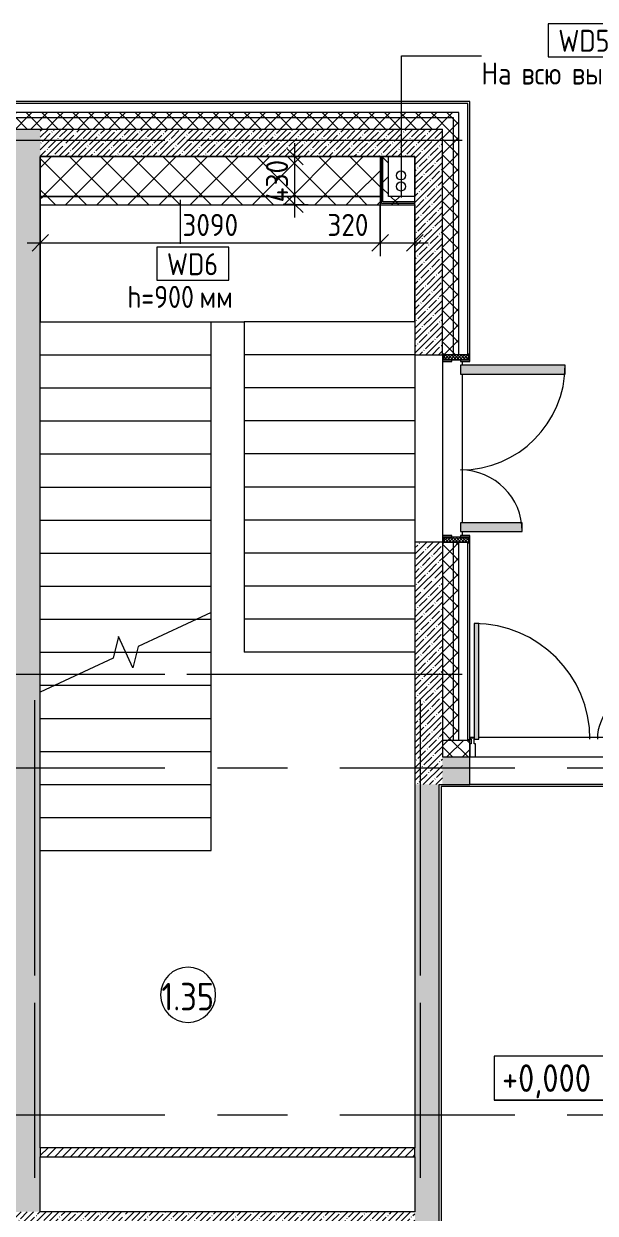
# Model space of a CAD drawing. Header units: millimetres. Extents: x 81368 to 286493, y -8553 to 29000.
# Drawn here: x 89260 to 94448, y 17257 to 28055 of the extents above; entities that cross this region are included whole.
import ezdxf

# ---------------------------------------------------------------- set-up
doc = ezdxf.new("R2010")
doc.units = ezdxf.units.MM
doc.linetypes.add('Осевая', pattern=[3175, 635, -476.25, 1587.5, -476.25])
for name, color, linetype, lineweight in [('A-ANNO-DIMS', 7, 'Continuous', 9), ('A-ANNO-DIMS-100', 7, 'Continuous', 9), ('A-AREA-IDEN', 7, 'Continuous', 9), ('A-DETL', 7, 'Continuous', 9), ('A-GLAZ-CWMG', 7, 'Continuous', 9), ('A-WALL', 7, 'Continuous', 9), ('A-WALL-1', 7, 'Continuous', 13), ('A-WALL-IDEN', 7, 'Continuous', 9), ('G-ANNO-DIMS', 7, 'Continuous', 9), ('I-WALL', 7, 'Continuous', 9), ('S-STRS', 7, 'Continuous', 9), ('S-STRS-MBND', 7, 'Continuous', 9), ('Оси', 7, 'Continuous', 9), ('Оси-2', 7, 'Осевая', 9)]:
    doc.layers.add(name, color=color, linetype=linetype, lineweight=lineweight)
for name, color, linetype, lineweight, true_color in [('A-DOOR-1', 7, 'Continuous', 9, 0xaaaaaa), ('A-DOOR-2', 7, 'Continuous', 9, 0xe2e2e2), ('A-DOOR-FRAM-2', 7, 'Continuous', 9, 0xaaaaaa), ('A-FLOR-1', 7, 'Continuous', 9, 0xaaaaaa), ('A-WALL-2', 7, 'Continuous', 13, 0x008040), ('A-WALL-3', 7, 'Continuous', 9, 0xff80c0), ('I-WALL-2', 7, 'Continuous', 9, 0x008040)]:
    doc.layers.add(name, color=color, linetype=linetype, lineweight=lineweight, true_color=true_color)
doc.styles.add('GOST Common', font='GOST_Common.ttf', dxfattribs={"width": 0.9, "height": 250})
doc.styles.add('GOST Common_1', font='GOST_Common.ttf', dxfattribs={"width": 0.9, "height": 200})
doc.styles.add('ISOCPEUR_1', font='isocpeur.ttf', dxfattribs={"width": 0.9, "height": 200})
doc.dimstyles.new('ISO-2_0_0_9К_Средний_округл2', dxfattribs={"dimscale": 304.8, "dimtxt": 199.196235, "dimasz": 0.492126, "dimexe": 0.393701, "dimexo": 0, "dimgap": 0, "dimtad": 1, "dimdec": 0, "dimrnd": 10, "dimzin": 0, "dimdsep": 46, "dimtxsty": 'ISOCPEUR_1', "dimblk1": 'OBLIQUE', "dimblk2": 'OBLIQUE', "dimsah": 1, "dimcen": 0.09, "dimdle": 0.393701, "dimazin": 0, "dimtfac": 1, "dimtdec": 4, "dimtix": 1, "dimtmove": 0, "dimatfit": 3, "dimfxl": 1, "dimtvp": 1, "dimtolj": 1, "dimtzin": 0, "dimarcsym": 2})
doc.dimstyles.new('ISO-2_0_0_9К_Средний_округл2_1', dxfattribs={"dimscale": 304.8, "dimtxt": 199.196235, "dimasz": 0.492126, "dimexe": 0.393701, "dimexo": 0, "dimgap": 0, "dimtad": 1, "dimdec": 0, "dimrnd": 10, "dimzin": 0, "dimdsep": 46, "dimtxsty": 'ISOCPEUR_1', "dimblk1": 'OBLIQUE', "dimblk2": 'OBLIQUE', "dimsah": 1, "dimcen": 0.09, "dimdle": 0.393701, "dimazin": 0, "dimtfac": 1, "dimtdec": 4, "dimtix": 1, "dimtmove": 1, "dimatfit": 3, "dimfxl": 1, "dimtvp": 1, "dimtolj": 1, "dimtzin": 0, "dimarcsym": 2})
pattern_1 = [(45, (0, 0), (-57.024626, 57.024626), []), (45, (57.025, 0), (-57.024626, 57.024626), [100.806, -20.161, 3.353, -16.808])]
pattern_2 = [(45, (0, 0), (-70.71068, 70.71068), []), (135, (0, 0), (-70.71068, -70.71068), [])]
pattern_3 = [(45, (0, 0), (-141.42136, 141.42136), []), (135, (0, 0), (-141.42136, -141.42136), [])]
pattern_4 = [(45, (32035, -8000), (-141.42136, 141.42136), []), (135, (32035, -8000), (-141.42136, -141.42136), [])]

# ---------------------------------------------------------------- blocks, each defined once
blk = doc.blocks.new('110_Дверь_СКБ_2Ст_Внутренняя - ДН-4д_ ДОО_Дв_1450x2100h_Лестничная клетка-23615437-План монтажа стен и перегородок 1 этажа в осях 23_1-33')
at = {"layer": 'A-DOOR-1'}
h = blk.add_hatch(dxfattribs=at)
h.set_pattern_fill('FP_15', color=256, style=0, pattern_type=2)
h.set_pattern_definition([(135, (1471.41, 189.685), (-14.14214, -14.14214), []), (225, (1471.41, 189.685), (14.14214, -14.14214), [])])
h.paths.add_polyline_path([(862.5, 115), (817.5, 115), (817.5, -115), (862.5, -115)])
at = {"layer": 'A-DOOR-2'}
for points in [[(-662.5, 40), (-662.5, 990), (-742.5, 990), (-742.5, 40)], [(767.5, 600), (687.5, 600), (687.5, 40), (767.5, 40)]]:
    blk.add_hatch(color=256, dxfattribs=at).paths.add_polyline_path(points)
h = blk.add_hatch(color=256, dxfattribs=at)
h.paths.add_polyline_path([(872.5, 115), (872.5, 123), (802.5, 123), (802.5, 40), (817.5, 40), (817.5, 115)])
h.paths.add_polyline_path([(-777.5, 123), (-847.5, 123), (-847.5, 115), (-792.5, 115), (-792.5, 40), (-777.5, 40)])
h = blk.add_hatch(color=256, dxfattribs=at)
h.paths.add_polyline_path([(872.5, -123), (872.5, -115), (817.5, -115), (817.5, -40), (802.5, -40), (802.5, -123)])
h.paths.add_polyline_path([(-777.5, -40), (-792.5, -40), (-792.5, -115), (-847.5, -115), (-847.5, -123), (-777.5, -123)])
at = {"layer": 'A-DOOR-FRAM-2'}
h = blk.add_hatch(dxfattribs=at)
h.set_pattern_fill('FP_16', color=256, style=0, pattern_type=2)
h.set_pattern_definition([(45, (-651.384, 189.685), (-14.1421, 14.1421), []), (135, (-651.384, 189.685), (-14.1421, -14.1421), [])])
h.paths.add_polyline_path([(-792.5, 115), (-837.5, 115), (-837.5, -115), (-792.5, -115)])
at = {"layer": 'A-DOOR-1'}
for p, q in [((-742.5, 990), (-742.5, 40)), ((-662.5, 990), (-742.5, 990)), ((-662.5, 40), (-662.5, 990)), ((767.5, 600), (687.5, 600)), ((687.5, 600), (687.5, 40)), ((767.5, 40), (767.5, 600)), ((-777.5, 123), (-847.5, 123)), ((-847.5, 123), (-847.5, 115)), ((-847.5, 115), (-792.5, 115)), ((-792.5, 115), (-792.5, 40)), ((-777.5, 40), (-777.5, 123)), ((872.5, 123), (802.5, 123)), ((802.5, 123), (802.5, 40)), ((817.5, 40), (817.5, 115)), ((817.5, 115), (872.5, 115)), ((872.5, 115), (872.5, 123)), ((-792.5, 40), (-777.5, 40)), ((-742.5, 40), (-662.5, 40)), ((687.5, 40), (767.5, 40)), ((802.5, 40), (817.5, 40)), ((-777.5, -40), (-792.5, -40)), ((-792.5, -40), (-792.5, -115)), ((-777.5, -123), (-777.5, -40)), ((817.5, -40), (802.5, -40)), ((802.5, -40), (802.5, -123)), ((817.5, -115), (817.5, -40)), ((-847.5, -115), (-847.5, -123)), ((-792.5, -115), (-847.5, -115)), ((-847.5, -123), (-777.5, -123)), ((802.5, -123), (872.5, -123)), ((872.5, -115), (817.5, -115)), ((872.5, -123), (872.5, -115))]:
    blk.add_line(p, q, dxfattribs=at)
for centre, radius, start, end in [((-742.5, 40), 950, 0, 90), ((767.5, 40), 560, 90, 180)]:
    blk.add_arc(centre, radius, start, end, dxfattribs=at)
at = {"layer": 'A-DOOR-FRAM-2'}
for p, q in [((-792.5, 115), (-837.5, 115)), ((-837.5, 115), (-837.5, -115)), ((-792.5, -115), (-792.5, 115)), ((862.5, 115), (817.5, 115)), ((817.5, 115), (817.5, -115)), ((862.5, -115), (862.5, 115)), ((-837.5, -115), (-792.5, -115)), ((817.5, -115), (862.5, -115))]:
    blk.add_line(p, q, dxfattribs=at)
blk = doc.blocks.new('DRS_ДПУ_распашная__2Ст_Прямоугольная1 - ВН-4_ Нр_ДО_1500х2200 глухая-26741401-План монтажа стен и перегородок 1 этажа в осях 23_1-33')
at = {"layer": 'A-DOOR-2'}
for points in [[(-730, 0), (-730, 1050), (-770, 1050), (-770, 0)], [(730, 0), (770, 0), (770, 423), (730, 423)]]:
    blk.add_hatch(color=256, dxfattribs=at).paths.add_polyline_path(points)
at = {"layer": 'A-DOOR-1'}
for p, q in [((-770, 1050), (-770, 0)), ((-730, 1050), (-770, 1050)), ((-730, 0), (-730, 1050)), ((770, 423), (730, 423)), ((730, 423), (730, 0)), ((770, 0), (770, 423)), ((-770, 0), (-730, 0)), ((730, 0), (770, 0))]:
    blk.add_line(p, q, dxfattribs=at)
for centre, radius, start, end in [((-770, 0), 1050, 360, 90), ((770, 0), 423, 90, 180)]:
    blk.add_arc(centre, radius, start, end, dxfattribs=at)
blk = doc.blocks.new('Прямоугольный импост - Импост структурный с накладкой - 170мм-22855280-План монтажа стен и перегородок 1 этажа в осях 23_1-33')
at = {"layer": 'A-GLAZ-CWMG'}
for p, q in [((0, 160), (-50, 160)), ((-50, 160), (-50, 40)), ((0, 40), (0, 160)), ((-50, 40), (-40, 40)), ((-40, 40), (-40, 0)), ((-10, 0), (-10, 40)), ((-10, 40), (0, 40)), ((0, 0), (-10, 0)), ((0, -10), (0, 0)), ((-40, -10), (0, -10))]:
    blk.add_line(p, q, dxfattribs=at)
blk = doc.blocks.new('Зашивка приборов отопления4 - Зашивка приборов отопления-33272095-План монтажа стен и перегородок 1 этажа в осях 23_1-33')
at = {"layer": 'A-WALL-3'}
h = blk.add_hatch(dxfattribs=at)
h.set_pattern_fill('FP_64', color=256, style=0, pattern_type=2)
h.set_pattern_definition(pattern_4)
h.paths.add_polyline_path([(124530, 18487), (124530, 18850), (121445, 18850), (121445, 18487), (123908, 18487)])
h = blk.add_hatch(dxfattribs=at)
h.set_pattern_fill('FP_64', color=256, style=0, pattern_type=2)
h.set_pattern_definition(pattern_4)
h.paths.add_polyline_path([(122579, 18412), (124530, 18412), (124530, 18487), (121445, 18487), (121445, 18412), (122413, 18412)])
for p, q in [((121445, 18487), (124530, 18487)), ((124530, 18487), (121445, 18487)), ((121445, 18412), (124530, 18412))]:
    blk.add_line(p, q, dxfattribs=at)
blk = doc.blocks.new('Марка_Помещения - Номер-25198446-План монтажа стен и перегородок 1 этажа в осях 23_1-33')
at = {"layer": 'A-AREA-IDEN'}
for start, end in [(360, 180), (180, 360)]:
    blk.add_arc((0, 0), 2.5, start, end, dxfattribs=at)
blk = doc.blocks.new('М_стена2 - Типоразмер-30678229-План монтажа стен и перегородок 1 этажа в осях 23_1-33')
at = {"layer": 'A-WALL-IDEN'}
for p, q in [((3.26, 1.52), (-3.27, 1.52)), ((-3.27, 1.52), (-3.27, -1.48)), ((3.26, -1.48), (3.26, 1.52)), ((-3.27, -1.48), (3.26, -1.48))]:
    blk.add_line(p, q, dxfattribs=at)
blk = doc.blocks.new('Высотные отметки - 10х4_h_-17668695-План монтажа стен и перегородок 1 этажа в осях 23_1-33')
at = {"layer": 'G-ANNO-DIMS'}
for p, q in [((-5, 4), (-5, 0)), ((5, 4), (-5, 4)), ((5, 4), (-5, 4)), ((-5, 4), (-5, 0)), ((5, 4), (5, 0)), ((5, 0), (5, 4)), ((5, 0), (-5, 0)), ((-5, 0), (5, 0))]:
    blk.add_line(p, q, dxfattribs=at)
blk = doc.blocks.new('DIMBLOCK67-План монтажа стен и перегородок 1 этажа в осях 23_1-33')
at = {"layer": 'A-ANNO-DIMS-100'}
for p, q in [((92495, 26412), (92495, 25947)), ((92495, 26067), (92495, 26412)), ((89410, 26174), (89410, 25947)), ((89410, 26067), (89410, 26174)), ((89290, 26067), (92495, 26067))]:
    blk.add_line(p, q, dxfattribs=at)
at = {"layer": 'A-ANNO-DIMS-100', "lineweight": 20}
for p, q in [((89410, 26067), (89485, 26142)), ((92495, 26067), (92570, 26142)), ((89410, 26067), (89335, 25992)), ((92495, 26067), (92420, 25992))]:
    blk.add_line(p, q, dxfattribs=at)
at = {"layer": 'A-ANNO-DIMS-100', "color": 0, "insert": (90700, 26329), "char_height": 200, "width": 606.78, "attachment_point": 1, "line_spacing_factor": 1.149209, "style": 'ISOCPEUR_1'}
blk.add_mtext('3090', dxfattribs=at)
blk = doc.blocks.new('_Oblique')
at = {"color": 0, "linetype": 'ByBlock', "lineweight": -2}
blk.add_line((-0.5, -0.5), (0.5, 0.5), dxfattribs=at)
blk = doc.blocks.new('DIMBLOCK68-План монтажа стен и перегородок 1 этажа в осях 23_1-33')
at = {"layer": 'A-ANNO-DIMS-100'}
for p, q in [((92495, 26412), (92495, 25947)), ((92495, 26067), (92495, 26412)), ((92810, 26174), (92810, 25947)), ((92810, 26067), (92810, 26174)), ((92016, 26067), (92495, 26067)), ((92495, 26067), (92930, 26067)), ((92495, 26067), (92653, 26067))]:
    blk.add_line(p, q, dxfattribs=at)
at = {"layer": 'A-ANNO-DIMS-100', "lineweight": 20}
for p, q in [((92495, 26067), (92570, 26142)), ((92810, 26067), (92885, 26142)), ((92495, 26067), (92420, 25992)), ((92810, 26067), (92735, 25992))]:
    blk.add_line(p, q, dxfattribs=at)
at = {"layer": 'A-ANNO-DIMS-100', "color": 0, "insert": (92016, 26329), "char_height": 200, "width": 455.09, "attachment_point": 1, "line_spacing_factor": 1.149209, "style": 'ISOCPEUR_1'}
blk.add_mtext('320', dxfattribs=at)
blk = doc.blocks.new('DIMBLOCK69-План монтажа стен и перегородок 1 этажа в осях 23_1-33')
at = {"layer": 'A-ANNO-DIMS-100', "lineweight": 20}
for p, q in [((91721, 26850), (91646, 26925)), ((91721, 26850), (91796, 26775)), ((91721, 26416), (91646, 26491)), ((91721, 26416), (91796, 26341))]:
    blk.add_line(p, q, dxfattribs=at)
at = {"layer": 'A-ANNO-DIMS-100'}
for p, q in [((91721, 26296), (91721, 26970)), ((91615, 26850), (91841, 26850)), ((91721, 26850), (91615, 26850)), ((91615, 26416), (91841, 26416)), ((91721, 26416), (91615, 26416))]:
    blk.add_line(p, q, dxfattribs=at)
at = {"layer": 'A-ANNO-DIMS-100', "color": 0, "insert": (91459, 26434), "char_height": 200, "width": 478.07, "attachment_point": 1, "rotation": 90, "line_spacing_factor": 1.149209, "style": 'ISOCPEUR_1'}
blk.add_mtext('430', dxfattribs=at)

msp = doc.modelspace()

# ---------------------------------------------------------------- hatches: boundary and pattern name
at = {"layer": 'A-WALL'}
h = msp.add_hatch(dxfattribs=at)
h.set_pattern_fill('FP_5', color=256, style=0, pattern_type=2)
h.set_pattern_definition(pattern_2)
h.paths.add_polyline_path([(93160, 27200), (93210, 27200), (93210, 27250), (89010, 27250), (89010, 27200), (92538.2, 27200)])
h = msp.add_hatch(dxfattribs=at)
h.set_pattern_fill('FP_5', color=256, style=0, pattern_type=2)
h.set_pattern_definition(pattern_2)
h.paths.add_polyline_path([(93060, 27100), (93160, 27100), (93160, 27200), (89010, 27200), (89010, 27100), (92538.2, 27100)])
h = msp.add_hatch(dxfattribs=at)
h.set_pattern_fill('FP_5', color=256, style=0, pattern_type=2)
h.set_pattern_definition(pattern_2)
h.paths.add_polyline_path([(93160, 21550), (93210, 21550), (93210, 23350), (93160, 23350), (93160, 21558)])
h.paths.add_polyline_path([(93210, 25050), (93210, 27200), (93160, 27200), (93160, 25050)])
h = msp.add_hatch(dxfattribs=at)
h.set_pattern_fill('FP_5', color=256, style=0, pattern_type=2)
h.set_pattern_definition(pattern_2)
h.paths.add_polyline_path([(93060, 21550), (93160, 21550), (93160, 23350), (93070, 23350), (93070, 23340), (93062, 23340), (93062, 23350), (93060, 23350), (93060, 21553)])
h.paths.add_polyline_path([(93160, 25050), (93160, 27100), (93060, 27100), (93060, 25050), (93062, 25050), (93062, 25060), (93070, 25060), (93070, 25050), (93094, 25050)])
h = msp.add_hatch(dxfattribs=at)
h.set_pattern_fill('FP_5', color=256, style=0, pattern_type=2)
h.set_pattern_definition(pattern_2)
h.paths.add_polyline_path([(111235.1, 21400), (111126.6, 21550), (110941.5, 21550), (111050, 21400), (111152.1, 21400)])
h.paths.add_polyline_path([(110803.2, 21400), (110694.6, 21550), (109950, 21550), (109950, 21400), (110487.3, 21400)])
h.paths.add_polyline_path([(108825.4, 21400), (109050, 21400), (109050, 21550), (107750, 21550), (107750, 21400), (108493, 21400)])
h.paths.add_polyline_path([(106850, 21400), (106850, 21550), (105550, 21550), (105550, 21400), (106831, 21400)])
h.paths.add_polyline_path([(104650, 21400), (104650, 21550), (103450, 21550), (103450, 21400), (104504.3, 21400)])
h.paths.add_polyline_path([(101150, 21400), (101150, 21550), (96610, 21550), (96610, 21400), (100800, 21400)])
h.paths.add_polyline_path([(93310, 21400), (93310, 21550), (93060, 21550), (93060, 21400), (93203, 21400)])
at = {"layer": 'I-WALL'}
h = msp.add_hatch(dxfattribs=at)
h.set_pattern_fill('FP_2', color=256, style=0, pattern_type=2)
h.set_pattern_definition(pattern_1)
h.paths.add_polyline_path([(89214.3, 17270), (89410, 17270.5), (89410, 27100), (89160, 27100), (89160, 17270)])
h = msp.add_hatch(dxfattribs=at)
h.set_pattern_fill('FP_2', color=256, style=0, pattern_type=2)
h.set_pattern_definition(pattern_1)
h.paths.add_polyline_path([(92810, 26850), (92810, 27100), (89410, 27100), (89410, 26850), (92538.2, 26850)])
h = msp.add_hatch(dxfattribs=at)
h.set_pattern_fill('FP_2', color=256, style=0, pattern_type=2)
h.set_pattern_definition(pattern_1)
h.paths.add_polyline_path([(92870.6, 21150), (93060, 21150), (93060, 23350), (92810, 23350), (92810, 21150)])
h.paths.add_polyline_path([(93060, 25050), (93060, 27100), (92810, 27100), (92810, 25050)])
h = msp.add_hatch(dxfattribs=at)
h.set_pattern_fill('FP_2', color=256, style=0, pattern_type=2)
h.set_pattern_definition(pattern_1)
h.paths.add_polyline_path([(100349.4, 21150), (100580, 21150), (100580, 21400), (96610, 21400), (96610, 21150), (100183.2, 21150)])
h.paths.add_polyline_path([(93310, 21150), (93310, 21400), (93060, 21400), (93060, 21150), (93203, 21150)])
h = msp.add_hatch(dxfattribs=at)
h.set_pattern_fill('FP_2', color=256, style=0, pattern_type=2)
h.set_pattern_definition(pattern_1)
h.paths.add_polyline_path([(92810, 13620), (93000, 13620), (93000, 13628), (93030, 13628), (93030, 21150), (92810, 21150), (92810, 14834.8)])
h = msp.add_hatch(dxfattribs=at)
h.set_pattern_fill('FP_3', color=256, style=0, pattern_type=2)
h.set_pattern_definition([(45, (0, 0), (-35.35534, 35.35534), [])])
h.paths.add_polyline_path([(92810, 17770), (92810, 17850), (89410, 17850), (89410, 17770), (92538.2, 17770)])
h = msp.add_hatch(dxfattribs=at)
h.set_pattern_fill('FP_2', color=256, style=0, pattern_type=2)
h.set_pattern_definition(pattern_1)
h.paths.add_polyline_path([(92538.2, 17050), (92810, 17050), (92810, 17270), (86490, 17270), (86490, 17050), (91208.7, 17050)])
at = {"layer": 'I-WALL-2'}
h = msp.add_hatch(dxfattribs=at)
h.set_pattern_fill('FP_63', color=256, style=0, pattern_type=2)
h.set_pattern_definition(pattern_3)
h.paths.add_polyline_path([(92507.5, 26412.5), (92507.5, 26850), (92495, 26850), (92495, 26412.5)])
h = msp.add_hatch(dxfattribs=at)
h.set_pattern_fill('FP_63', color=256, style=0, pattern_type=2)
h.set_pattern_definition(pattern_3)
h.paths.add_polyline_path([(92520, 26425), (92520, 26850), (92507.5, 26850), (92507.5, 26425)])
h = msp.add_hatch(dxfattribs=at)
h.set_pattern_fill('FP_63', color=256, style=0, pattern_type=2)
h.set_pattern_definition(pattern_3)
h.paths.add_polyline_path([(92520, 26437.5), (92570, 26437.5), (92570, 26850), (92520, 26850)])
h = msp.add_hatch(dxfattribs=at)
h.set_pattern_fill('FP_63', color=256, style=0, pattern_type=2)
h.set_pattern_definition(pattern_3)
h.paths.add_polyline_path([(92810, 26437.5), (92810, 26487.5), (92570, 26487.5), (92570, 26437.5)])
h = msp.add_hatch(dxfattribs=at)
h.set_pattern_fill('FP_63', color=256, style=0, pattern_type=2)
h.set_pattern_definition(pattern_3)
h.paths.add_polyline_path([(92507.5, 26412.5), (92810, 26412.5), (92810, 26425), (92507.5, 26425)])
h = msp.add_hatch(dxfattribs=at)
h.set_pattern_fill('FP_63', color=256, style=0, pattern_type=2)
h.set_pattern_definition(pattern_3)
h.paths.add_polyline_path([(92570, 26425), (92810, 26425), (92810, 26437.5), (92520, 26437.5), (92520, 26425), (92538.2, 26425)])

# ---------------------------------------------------------------- linework, layer by layer
at = {"layer": 'A-DETL'}
for centre in [(92683.6, 26678.1), (92683.6, 26578.1)]:
    msp.add_circle(centre, 41, dxfattribs=at)
at = {"layer": 'A-FLOR-1'}
for p, q in [((94910, 21130), (93050, 21130)), ((93050, 21130), (93050, 13628)), ((94930, 21150), (93310, 21150))]:
    msp.add_line(p, q, dxfattribs=at)
at = {"layer": 'A-WALL'}
for p, q in [((93310, 27350), (89002, 27350)), ((93310, 25050), (93310, 27350)), ((89160, 27100), (93060, 27100)), ((93060, 25050), (93062, 25050)), ((93240, 24990), (93240, 24955)), ((93308, 25050), (93310, 25050)), ((93240, 24875), (93240, 23525)), ((93240, 23445), (93240, 23410)), ((93062, 23350), (93060, 23350)), ((93310, 23350), (93308, 23350)), ((93310, 21400), (93310, 23350)), ((93310, 21580), (93350, 21580)), ((93390, 21580), (94850, 21580))]:
    msp.add_line(p, q, dxfattribs=at)
at = {"layer": 'A-WALL-1'}
for p, q in [((93290, 27330), (89007, 27330)), ((93290, 25050), (93290, 27330)), ((93210, 27250), (89010, 27250)), ((93210, 25050), (93210, 27250)), ((93160, 27200), (89010, 27200)), ((93160, 25050), (93160, 27200)), ((93060, 25050), (93060, 27100)), ((93060, 23350), (93060, 21400)), ((93160, 21550), (93160, 23350)), ((93210, 21550), (93210, 23350)), ((93290, 21550), (93290, 23350)), ((93310, 21550), (93060, 21550)), ((93290, 21558), (93310, 21558)), ((93310, 21553), (93290, 21553)), ((93060, 21400), (93310, 21400)), ((89410, 17850), (89410, 17770)), ((92810, 17770), (92810, 17850))]:
    msp.add_line(p, q, dxfattribs=at)
at = {"layer": 'A-WALL-2'}
for p, q in [((92507.5, 26425), (92507.5, 26850)), ((92520, 26437.5), (92520, 26850)), ((92810, 26412.5), (92810, 26487.5)), ((92810, 26425), (92507.5, 26425)), ((92810, 26437.5), (92520, 26437.5))]:
    msp.add_line(p, q, dxfattribs=at)
at = {"layer": 'A-WALL-IDEN'}
for p, q in [((92688.1, 27764.8), (93413.8, 27764.8)), ((92688.1, 26478.4), (92688.1, 27764.8)), ((90679.3, 26456), (90679.3, 26057.2))]:
    msp.add_line(p, q, dxfattribs=at)
at = {"layer": 'I-WALL'}
for p, q in [((89410, 17850), (89410, 26850)), ((89410, 26850), (92810, 26850)), ((92810, 26850), (92810, 26487.5)), ((92810, 26412.5), (92810, 17850)), ((92810, 25050), (93060, 25050)), ((93060, 25050), (93060, 23350)), ((93060, 23350), (92810, 23350)), ((93310, 21150), (93310, 21400)), ((93360, 21400), (94880, 21400)), ((93030, 21150), (93310, 21150)), ((93030, 13628), (93030, 21150)), ((92810, 17850), (89410, 17850)), ((89410, 17270), (89410, 17770)), ((89410, 17770), (92810, 17770)), ((92810, 17770), (92810, 17270)), ((92810, 17270), (89410, 17270))]:
    msp.add_line(p, q, dxfattribs=at)
at = {"layer": 'I-WALL-2'}
for p, q in [((92495, 26850), (92495, 26412.5)), ((92570, 26487.5), (92570, 26850)), ((92810, 26487.5), (92570, 26487.5)), ((92495, 26412.5), (92810, 26412.5))]:
    msp.add_line(p, q, dxfattribs=at)
at = {"layer": 'S-STRS'}
for p, q in [((90960, 22650), (90960, 22711.4)), ((90828.4, 22650), (90960, 22650)), ((90828.4, 22650), (90960, 22650)), ((90960, 22350), (90960, 22650)), ((90084.6, 22350), (90185, 22350)), ((90084.6, 22350), (90185, 22350)), ((90285.4, 22350), (90960, 22350)), ((90285.4, 22350), (90960, 22350)), ((90960, 22050), (90960, 22350)), ((89541.6, 22050), (90960, 22050)), ((89541.6, 22050), (90960, 22050)), ((90960, 21750), (90960, 22050)), ((89410, 21750), (90960, 21750)), ((89410, 21750), (90960, 21750)), ((90960, 21450), (90960, 21750)), ((89410, 21450), (90960, 21450)), ((89410, 21450), (90960, 21450)), ((90960, 21150), (90960, 21450)), ((89410, 21150), (90960, 21150)), ((89410, 21150), (90960, 21150)), ((90960, 20850), (90960, 21150)), ((89410, 20850), (90960, 20850)), ((89410, 20850), (90960, 20850)), ((90960, 20550), (90960, 20850)), ((89410, 20550), (90960, 20550)), ((89410, 20550), (90960, 20550))]:
    msp.add_line(p, q, dxfattribs=at)
at = {"layer": 'S-STRS-MBND'}
for p, q in [((89410, 26850), (89410, 25350)), ((92810, 26850), (89410, 26850)), ((92810, 25350), (92810, 26850)), ((89410, 25350), (90960, 25350)), ((89410, 22650), (89410, 25350)), ((89410, 25350), (90960, 25350)), ((90960, 25350), (91260, 25350)), ((90960, 22711.4), (90960, 25350)), ((92810, 25350), (91260, 25350)), ((91260, 25350), (91260, 22350)), ((92810, 25350), (91260, 25350)), ((92810, 25350), (92810, 22350)), ((89410, 25050), (90960, 25050)), ((89410, 25050), (90960, 25050)), ((92810, 25050), (91260, 25050)), ((92810, 25050), (91260, 25050)), ((89410, 24750), (90960, 24750)), ((89410, 24750), (90960, 24750)), ((92810, 24750), (91260, 24750)), ((92810, 24750), (91260, 24750)), ((89410, 24450), (90960, 24450)), ((89410, 24450), (90960, 24450)), ((92810, 24450), (91260, 24450)), ((92810, 24450), (91260, 24450)), ((89410, 24150), (90960, 24150)), ((89410, 24150), (90960, 24150)), ((92810, 24150), (91260, 24150)), ((92810, 24150), (91260, 24150)), ((89410, 23850), (90960, 23850)), ((89410, 23850), (90960, 23850)), ((92810, 23850), (91260, 23850)), ((92810, 23850), (91260, 23850)), ((89410, 23550), (90960, 23550)), ((89410, 23550), (90960, 23550)), ((92810, 23550), (91260, 23550)), ((92810, 23550), (91260, 23550)), ((89410, 23250), (90960, 23250)), ((89410, 23250), (90960, 23250)), ((92810, 23250), (91260, 23250)), ((92810, 23250), (91260, 23250)), ((89410, 22950), (90960, 22950)), ((89410, 22950), (90960, 22950)), ((92810, 22950), (91260, 22950)), ((92810, 22950), (91260, 22950)), ((90960, 22711.4), (90298.3, 22402.8)), ((89410, 22650), (90828.4, 22650)), ((89410, 22650), (90828.4, 22650)), ((92810, 22650), (91260, 22650)), ((92810, 22650), (91260, 22650)), ((90119, 22491.6), (90071.7, 22297.2)), ((90251, 22208.4), (90119, 22491.6)), ((90298.3, 22402.8), (90251, 22208.4)), ((89410, 22350), (90084.6, 22350)), ((89410, 22350), (90084.6, 22350)), ((90071.7, 22297.2), (89410, 21988.6)), ((90185, 22350), (90285.4, 22350)), ((90185, 22350), (90285.4, 22350)), ((92810, 22350), (91260, 22350)), ((89410, 22050), (89541.6, 22050)), ((89410, 22050), (89541.6, 22050))]:
    msp.add_line(p, q, dxfattribs=at)
at = {"layer": 'Оси'}
for p, q in [((90740, 27000), (93240, 27000)), ((90740, 22150), (93240, 22150)), ((89360, 19415.1), (89360, 21915.1)), ((92860, 19415.1), (92860, 21915.1))]:
    msp.add_line(p, q, dxfattribs=at)
at = {"layer": 'Оси-2'}
for p, q in [((84667.6, 27000), (90740, 27000)), ((84667.6, 22150), (90740, 22150)), ((84667.6, 21300), (122580, 21300)), ((89360, 593.7), (89360, 19415.1)), ((92860, 593.7), (92860, 19415.1)), ((84667.6, 18150), (122760, 18150))]:
    msp.add_line(p, q, dxfattribs=at)

# ---------------------------------------------------------------- block references
at = {"layer": 'A-AREA-IDEN', "xscale": 99.99999999999993, "yscale": 99.99999999999993, "zscale": 99.99999999999993}
msp.add_blockref('Марка_Помещения - Номер-25198446-План монтажа стен и перегородок 1 этажа в осях 23_1-33', (90751.2, 19240.1), dxfattribs=at)
at = {"layer": 'A-DOOR-1', "rotation": 269.9999999999998}
msp.add_blockref('110_Дверь_СКБ_2Ст_Внутренняя - ДН-4д_ ДОО_Дв_1450x2100h_Лестничная клетка-23615437-План монтажа стен и перегородок 1 этажа в осях 23_1-33', (93185, 24212.5), dxfattribs=at)
at = {"layer": 'A-DOOR-1'}
msp.add_blockref('DRS_ДПУ_распашная__2Ст_Прямоугольная1 - ВН-4_ Нр_ДО_1500х2200 глухая-26741401-План монтажа стен и перегородок 1 этажа в осях 23_1-33', (94120, 21560), dxfattribs=at)
at = {"layer": 'A-GLAZ-CWMG', "rotation": 180}
msp.add_blockref('Прямоугольный импост - Импост структурный с накладкой - 170мм-22855280-План монтажа стен и перегородок 1 этажа в осях 23_1-33', (93310, 21560), dxfattribs=at)
at = {"layer": 'A-WALL-3'}
msp.add_blockref('Зашивка приборов отопления4 - Зашивка приборов отопления-33272095-План монтажа стен и перегородок 1 этажа в осях 23_1-33', (-32035, 8000), dxfattribs=at)
at = {"layer": 'A-WALL-IDEN', "xscale": 99.99999999999993, "yscale": 99.99999999999993, "zscale": 99.99999999999993}
for p in [(94348.9, 27902.8), (90795.9, 25874.7)]:
    msp.add_blockref('М_стена2 - Типоразмер-30678229-План монтажа стен и перегородок 1 этажа в осях 23_1-33', p, dxfattribs=at)
at = {"layer": 'G-ANNO-DIMS', "xscale": 99.99999999999993, "yscale": 99.99999999999993, "zscale": 99.99999999999993}
msp.add_blockref('Высотные отметки - 10х4_h_-17668695-План монтажа стен и перегородок 1 этажа в осях 23_1-33', (94030, 18282.3), dxfattribs=at)

# ---------------------------------------------------------------- texts
at = {"layer": 'A-AREA-IDEN', "insert": (90509.3, 19348.6), "char_height": 250, "width": 606.076, "attachment_point": 1, "style": 'GOST Common'}
msp.add_mtext('1.35', dxfattribs=at)
at = {"layer": 'A-WALL-IDEN', "char_height": 200, "attachment_point": 1, "style": 'GOST Common_1'}
for s, insert, width in [('WD5', (94112.4, 28000.8), 584.43), ('На', (93413.8, 27703.9), 360.759), ('\\fGOST Common|b0|i0|c204|p34|;\\W.9; ', (93711.4, 27703.9), 79.367), ('всю', (93776.9, 27703.9), 476.202), ('\\fGOST Common|b0|i0|c204|p34|;\\W.9; ', (94169.8, 27703.9), 79.367), ('высоту', (94235.3, 27703.9), 981.265), ('WD6', (90559.4, 25972.8), 584.43), ('h=900', (90200, 25675.9), 793.671), ('мм', (90854.9, 25675.9), 360.759)]:
    msp.add_mtext(s, dxfattribs=dict(at, insert=insert, width=width))
at = {"layer": 'G-ANNO-DIMS', "insert": (93601.4, 18609), "char_height": 250, "width": 1028.823, "attachment_point": 1, "line_spacing_factor": 1.022761, "style": 'GOST Common'}
msp.add_mtext('+0,000', dxfattribs=at)

# ---------------------------------------------------------------- dimensions: what is measured, and where the dimension line sits
at = {"layer": 'A-ANNO-DIMS'}
dim = msp.add_linear_dim(base=(91720.7, 26850), p1=(91614.6, 26415.7), p2=(91614.6, 26850), angle=90, dimstyle='ISO-2_0_0_9К_Средний_округл2', override={"dimpost": '<>', "dimfxl": 434.320929}, dxfattribs=at)
dim.commit()
dim.dimension.update_dxf_attribs({"geometry": 'DIMBLOCK69-План монтажа стен и перегородок 1 этажа в осях 23_1-33', "text_midpoint": (91620.7, 26632.8)})
dim = msp.add_linear_dim(base=(92495, 26067.5), p1=(89410, 26173.5), p2=(92495, 26412.5), dimstyle='ISO-2_0_0_9К_Средний_округл2', override={"dimpost": '<>', "dimfxl": 3094.2404}, dxfattribs=at)
dim.commit()
dim.dimension.update_dxf_attribs({"geometry": 'DIMBLOCK67-План монтажа стен и перегородок 1 этажа в осях 23_1-33', "text_midpoint": (90952.5, 26167.5)})
dim = msp.add_linear_dim(base=(92810, 26067.5), p1=(92495, 26412.5), p2=(92810, 26173.5), dimstyle='ISO-2_0_0_9К_Средний_округл2_1', override={"dimpost": '<>', "dimfxl": 395.377859}, dxfattribs=at)
dim.commit()
dim.dimension.update_dxf_attribs({"geometry": 'DIMBLOCK68-План монтажа стен и перегородок 1 этажа в осях 23_1-33', "text_midpoint": (92243.8, 26195.4), "dimtype": 160})

doc.saveas('drawing.dxf')
